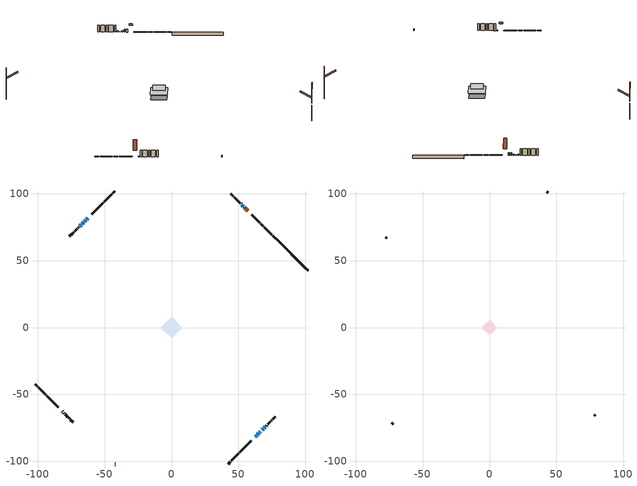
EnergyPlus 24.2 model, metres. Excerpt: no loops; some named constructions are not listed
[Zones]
conditioned space
 floor adiabatic (AdiabaticFloorConstruction): -8,0 0,8 8,0 0,-8 z3.35
 floor foundation (Slab1 construction): -5.98,1.59 -1.59,5.98 5.98,-1.59 1.59,-5.98 z-1.45
 wall outside (RimJoist1 construction): 42.32,-102.16 44.12,-100.36 / -102.16,-42.32 -100.36,-44.12 / -42.32,102.16 -44.12,100.36 / 77.58,66.9 75.78,68.7 z0.91:1.21
 wall outside (RimJoist2 construction): 44.77,-99.7 50.46,-94.01 / -99.7,-44.77 -94.01,-50.46 / -44.77,99.7 -50.46,94.01 / 75.12,69.35 69.43,75.05 z0.91:1.21
 wall outside (RimJoist3 construction): 51.12,-93.35 53.21,-91.26 / -93.35,-51.12 -91.26,-53.21 / -51.12,93.35 -53.21,91.26 / 68.77,75.7 66.68,77.79 z0.91:1.21
 wall outside (RimJoist4 construction): 53.87,-90.61 59.85,-84.62 / -90.61,-53.87 -84.62,-59.85 / -53.87,90.61 -59.85,84.62 / 66.02,78.45 60.04,84.43 z0.91:1.21
 wall outside (AdiabaticWallConstruction 1): 57.18,87.3 56.48,87.99 / 55.83,88.65 55.38,89.1 z0.91:2.94
 wall outside (AdiabaticWallConstruction): -62.72,81.76 -63.36,81.11 / -64.02,80.45 -64.88,79.59 / 69.44,-75.03 70.09,-74.38 / -65.54,78.94 -65.92,78.56 / -66.57,77.9 -66.74,77.74 / -42.32,-102.16 -41.78,-102.16 z0.91:2.13; 54.72,89.75 54.29,90.18 / 52.77,91.71 52.12,92.35 z0.91:1.83; 62.72,-81.76 64.01,-80.46 z0.91:3.04; 64.67,-79.81 65.31,-79.16 / 65.97,-78.5 66.4,-78.07 z0.91:1.98; 53.64,90.84 53.42,91.05 / 67.06,-77.42 67.27,-77.2 / -81.76,-62.71 -81.34,-63.14 z0.91:1.25; 67.92,-76.55 68.79,-75.69 / -67.39,77.08 -68.69,75.79 z0.91:2.43
 wall outside (Wall1 construction): 70.75,-73.73 71.32,-73.15 / -80.68,-63.79 -80.11,-64.37 / -69.34,75.13 -69.91,74.56 / 51.46,93.01 50.89,93.58 z0.91:5.79
 wall outside (Wall2 construction): 71.98,-72.5 73.95,-70.52 / -79.45,-65.02 -77.48,-67 / -70.57,73.9 -72.54,71.93 / 50.23,94.24 48.26,96.21 z0.91:5.79
 wall outside (Wall3 construction): 74.61,-69.87 75.18,-69.3 / -76.82,-67.65 -76.25,-68.22 / -73.2,71.27 -73.77,70.7 / 47.6,96.87 47.04,97.44 z0.91:5.79
 wall outside (Wall4 construction): 75.83,-68.64 77.76,-66.71 / -75.6,-68.88 -73.67,-70.81 / -74.43,70.05 -76.35,68.12 / 46.38,98.1 44.45,100.02 z0.91:5.79
 wall foundation (FoundationWall1 construction): 78.23,66.24,-1.45 78.23,66.24,0.91 99.77,44.71,0.91 99.77,44.71,0.79 102.16,42.32,0.79 102.16,42.32,-1.45
 window (WindowConstruction): -62.72,81.76 -63.36,81.11 z0.91:2.13
 window (WindowConstruction 6): 54.72,89.75 54.29,90.18 z0.91:1.82
 window (WindowConstruction 7): 62.72,-81.76 64.01,-80.46 z0.91:3.04
 window (WindowConstruction 8): 64.67,-79.81 65.31,-79.16 z0.91:1.98
 window (WindowConstruction 9): 65.97,-78.5 66.4,-78.07 z0.91:1.98
 window (WindowConstruction 13): 53.63,90.84 53.42,91.05 z0.91:1.25
 window (WindowConstruction 14): 67.06,-77.42 67.27,-77.21 z0.91:1.25
 window (WindowConstruction 15): -81.76,-62.72 -81.34,-63.14 z0.91:1.25
 window (WindowConstruction 1): -64.02,80.45 -64.88,79.59 z0.91:2.13
 window (WindowConstruction 2): 52.77,91.71 52.12,92.35 z0.91:1.82
 window (WindowConstruction 3): 67.92,-76.55 68.79,-75.69 z0.91:2.43
 window (WindowConstruction 4): 69.44,-75.03 70.09,-74.38 z0.91:2.13
 window (WindowConstruction 10): -65.54,78.93 -65.92,78.56 z0.91:2.13
 window (WindowConstruction 11): -66.57,77.9 -66.73,77.74 z0.91:2.13
 window (WindowConstruction 5): -67.39,77.08 -68.68,75.79 z0.91:2.43
 window (WindowConstruction 12): -42.32,-102.16 -41.78,-102.16 z0.91:2.13
 door (Door): 57.18,87.3 56.48,87.99 z0.91:2.94
 door (Door 1): 55.83,88.65 55.38,89.1 z0.91:2.94
 ceiling adiabatic (AdiabaticFloorConstruction): 0,-8 8,0 0,8 -8,0 z3.35
attic - vented
 floor to conditioned space (Floor1 construction Reversed): -5.77,0 0,5.77 5.77,0 0,-5.77 z5.79
 wall outside (Wall5 construction): 78.42,-66.06 79.24,-65.24 / -73.01,-71.46 -72.19,-72.28 / -77.01,67.46 -77.83,66.64 / 43.79,100.68 42.97,101.5 z0.91:5.79
 roof outside (Roof1 construction): 62.06,-82.41,5.79 56.7,-77.05,10.21 55.15,-78.61,10.21 60.51,-83.97,5.79; -82.41,-62.06,5.79 -77.05,-56.7,10.21 -78.61,-55.15,10.21 -83.97,-60.51,5.79; -62.06,82.41,5.79 -56.7,77.05,10.21 -55.15,78.61,10.21 -60.51,83.97,5.79; 57.83,86.64,5.79 52.47,81.28,10.21 54.02,79.73,10.21 59.38,85.09,5.79
[Material] Roughness=Rough; Thermal Absorptance=0.9
Name | Thickness {m} | Conductivity {W/m-K} | Density {kg/m3} | Specific Heat {J/kg-K} | Solar Absorptance | Visible Absorptance
ceiling loosefill ins | 0.254 | 0.0480833 | 16.02 | 1046.75 | 0.7 | 0.7
ceiling stud and cavity | 0.1397 | 0.34494 | 65.682 | 1177.47 | 0.7 | 0.7
gypsum board | 0.0127 | 0.160291 | 801 | 837.4 | 0.6 | 0.6
[Construction]
Floor1 construction: ceiling loosefill ins, ceiling stud and cavity, gypsum board
[EnergyManagementSystem:Program]
infil_program: Set p_m = 0.14; Set p_s = 0.22; Set s_m = 270; Set s_s = 370; Set z_m = 9.99744; Set z_s = 6.268845700250346; Set f_t = (((s_m/z_m)^p_m)*((z_s/s_s)^p_s)); Set Tdiff = tin_s-tout_s; Set dT = @Abs Tdiff; Set c = 0.021; Set Cs = 0.1068; Set Cw = 0.1658; Set n = 0.65; Set sft = (f_t*0.3); Set temp1 = ((c*Cw)*((sft*site_vw_s)^(2*n)))^2; Set Qinf = (((c*Cs*(dT^n))^2)+temp1)^0.5; Set Qinf = (@Max Qinf 0); Set mech_vent_house_fan_sensible_load_act = 0.0; Set mech_vent_house_fan_latent_load_act = 0.0; Set OASupInPb = out_pb_s; Set OASupInTemp = tout_s; Set OASupInW = out_wt_s; Set OASupRho = (@RhoAirFnPbTdbW OASupInPb OASupInTemp OASupInW); Set OASupCp = (@CpAirFnW OASupInW); Set OASupInEnth = (@HFnTdbW OASupInTemp OASupInW); Set ZoneTemp = tin_s; Set ZoneW = win_s; Set ZoneCp = (@CpAirFnW ZoneW); Set ZoneAirEnth = (@HFnTdbW ZoneTemp ZoneW); Set mech_vent_house_fan_cfis_act = 0.0; Set QWHV_cfis_sup = 0.0; Set QWHV_cfis_suppl_sup = 0.0; Set QWHV_cfis_suppl_exh = 0.0; Set Qrange = 0; Set Qrange = Qrange + 0.075 * mech_vent_range_fan_0_sch_s; Set Qbath = 0; Set Qbath = Qbath + 0.066 * mech_vent_bath_fan_0_sch_s; Set Qbath = Qbath + 0.066 * mech_vent_bath_fan_1_sch_s; Set Qdryer = 0; Set Qdryer = Qdryer + 0.00308 * clothes_dryer_exhaust_0_sch_s; Set QWHV_sup = 0.00933; Set QWHV_exh = 0.00933; Set Qsupply = QWHV_sup + QWHV_cfis_sup + QWHV_cfis_suppl_sup; Set Qexhaust = Qrange + Qbath + Qdryer + QWHV_exh + QWHV_cfis_suppl_exh; Set Qfan = (@Max Qexhaust Qsupply); Set Qducts = 0; If Qducts < 0; Set Qsupply = Qsupply - Qducts; Else; Set Qexhaust = Qexhaust + Qducts; EndIf; Set Qfan_with_ducts = (@Max Qexhaust Qsupply); Set Qimb = (@Abs (Qsupply - Qexhaust)); If Qinf + Qimb > 0; Set Qtot = Qfan_with_ducts + (Qinf^2) / (Qinf + Qimb); Else; Set Qtot = Qfan_with_ducts; EndIf; Set Qinf_adj = Qtot - Qfan; Set infil_flow_act = Qinf_adj; Set infil_program_Qinf = Qinf_adj; Set infil_program_Qfan = Qfan; Set Qload = Qfan; Set Effectiveness_Sens = 0.0; Set Effectiveness_Lat = 0.0; Set Fan_MFR = Qload * OASupRho; Set ZoneInEnth = OASupInEnth; Set ZoneInTemp = OASupInTemp; If Qload > 0; Set Effectiveness_Sens = Effectiveness_Sens + 0.0093 / Qload * 0.5912295009261301; Set Effectiveness_Lat = Effectiveness_Lat + 0.0093 / Qload * 0.0; EndIf; Set ERVCpMin = (@Min OASupCp ZoneCp); Set ERVSupOutTemp = OASupInTemp + ERVCpMin/OASupCp * Effectiveness_Sens * (ZoneTemp - OASupInTemp); Set ERVSupOutW = OASupInW + ERVCpMin/OASupCp * Effectiveness_Lat * (ZoneW - OASupInW); Set ERVSupOutEnth = (@HFnTdbW ERVSupOutTemp ERVSupOutW); Set ERVSensHeatTrans = Fan_MFR * OASupCp * (ERVSupOutTemp - OASupInTemp); Set ERVTotalHeatTrans = Fan_MFR * (ERVSupOutEnth - OASupInEnth); Set ERVLatHeatTrans = ERVTotalHeatTrans - ERVSensHeatTrans; Set ZoneInEnth = ERVSupOutEnth; Set ZoneInTemp = ERVSupOutTemp; Set FanTotalToCond = Fan_MFR * (ZoneInEnth - ZoneAirEnth); Set FanSensToCond = Fan_MFR * ZoneCp * (ZoneInTemp - ZoneTemp); Set FanLatToCond = FanTotalToCond - FanSensToCond; Set mech_vent_house_fan_sensible_load_act = mech_vent_house_fan_sensible_load_act + FanSensToCond; Set mech_vent_house_fan_latent_load_act = mech_vent_house_fan_latent_load_act + FanLatToCond
unmet_hours_program: Set htg_unmet_hours = 0; Set clg_unmet_hours = 0; Set unit_htg_unmet_hours = 0; If ((DayOfYear >= 1) && (DayOfYear <= 365)); Set unit_htg_unmet_hours = unit_htg_unmet_hours + conditioned_space_htg_unmet_s; If unit_htg_unmet_hours > htg_unmet_hours; Set htg_unmet_hours = unit_htg_unmet_hours; EndIf; EndIf
water_heater_EC_adj: If WarmupFlag == 0; Set dhw_e_cons = water_heater_energy + water_heater_on_cycle_parasitic + water_heater_off_cycle_parasitic; Set water_heater_ec_adj_act = 0.0 * dhw_e_cons / 1; EndIf
[EnergyManagementSystem:ProgramCallingManager]
component_loads_program_calling_manager: EndOfZoneTimestepAfterZoneReporting; component_loads_program
fridge_schedule_program_calling_manager: BeginZoneTimestepAfterInitHeatBalance; fridge_schedule_program
infil_program_calling_manager: BeginZoneTimestepAfterInitHeatBalance; infil_program
natural_vent_program_calling_manager: BeginZoneTimestepAfterInitHeatBalance; natural_vent_program
total_airflows_program_calling_manager: EndOfZoneTimestepAfterZoneReporting; total_airflows_program
total_loads_program_calling_manager: EndOfZoneTimestepAfterZoneReporting; total_loads_program
unmet_hours_program_calling_manager: EndOfZoneTimestepBeforeZoneReporting; unmet_hours_program
water_heater_EC_adj_ProgramManager: EndOfSystemTimestepBeforeHVACReporting; water_heater_EC_adj
[EnergyManagementSystem:OutputVariable] Type of Data in Variable=Summed; Update Frequency=ZoneTimestep
Name | EMS Variable | EMS Program or Subroutine | Units
loads_htg_tot_peakload_outvar; loads_htg_tot_annual_outvar; Energy Management System Output Variable 1; Energy Management System Output Variable 45 | loads_htg_tot | total_loads_program | J
loads_clg_tot_peakload_outvar; loads_clg_tot_annual_outvar; Energy Management System Output Variable 2; Energy Management System Output Variable 46 | loads_clg_tot | total_loads_program | J
htg_unmet_hours_annual_outvar; Energy Management System Output Variable 3 | htg_unmet_hours | unmet_hours_program | hr
clg_unmet_hours_annual_outvar; Energy Management System Output Variable 4 | clg_unmet_hours | unmet_hours_program | hr
loads_htg_roofs_annual_outvar; Energy Management System Output Variable 5 | loads_htg_roofs | component_loads_program | J
loads_htg_ceilings_annual_outvar; Energy Management System Output Variable 6 | loads_htg_ceilings | component_loads_program | J
loads_htg_walls_annual_outvar; Energy Management System Output Variable 7 | loads_htg_walls | component_loads_program | J
loads_htg_rim_joists_annual_outvar; Energy Management System Output Variable 8 | loads_htg_rim_joists | component_loads_program | J
loads_htg_foundation_walls_annual_outvar; Energy Management System Output Variable 9 | loads_htg_foundation_walls | component_loads_program | J
loads_htg_doors_annual_outvar; Energy Management System Output Variable 10 | loads_htg_doors | component_loads_program | J
loads_htg_windows_conduction_annual_outvar; Energy Management System Output Variable 11 | loads_htg_windows_conduction | component_loads_program | J
loads_htg_windows_solar_annual_outvar; Energy Management System Output Variable 12 | loads_htg_windows_solar | component_loads_program | J
loads_htg_skylights_conduction_annual_outvar; Energy Management System Output Variable 13 | loads_htg_skylights_conduction | component_loads_program | J
loads_htg_skylights_solar_annual_outvar; Energy Management System Output Variable 14 | loads_htg_skylights_solar | component_loads_program | J
loads_htg_floors_annual_outvar; Energy Management System Output Variable 15 | loads_htg_floors | component_loads_program | J
loads_htg_slabs_annual_outvar; Energy Management System Output Variable 16 | loads_htg_slabs | component_loads_program | J
loads_htg_internal_mass_annual_outvar; Energy Management System Output Variable 17 | loads_htg_internal_mass | component_loads_program | J
loads_htg_infil_annual_outvar; Energy Management System Output Variable 18 | loads_htg_infil | component_loads_program | J
loads_htg_natvent_annual_outvar; Energy Management System Output Variable 19 | loads_htg_natvent | component_loads_program | J
loads_htg_mechvent_annual_outvar; Energy Management System Output Variable 20 | loads_htg_mechvent | component_loads_program | J
loads_htg_whf_annual_outvar; Energy Management System Output Variable 21 | loads_htg_whf | component_loads_program | J
loads_htg_ducts_annual_outvar; Energy Management System Output Variable 22 | loads_htg_ducts | component_loads_program | J
loads_htg_intgains_annual_outvar; Energy Management System Output Variable 23 | loads_htg_intgains | component_loads_program | J
loads_htg_lighting_annual_outvar; Energy Management System Output Variable 24 | loads_htg_lighting | component_loads_program | J
loads_clg_roofs_annual_outvar; Energy Management System Output Variable 25 | loads_clg_roofs | component_loads_program | J
loads_clg_ceilings_annual_outvar; Energy Management System Output Variable 26 | loads_clg_ceilings | component_loads_program | J
loads_clg_walls_annual_outvar; Energy Management System Output Variable 27 | loads_clg_walls | component_loads_program | J
loads_clg_rim_joists_annual_outvar; Energy Management System Output Variable 28 | loads_clg_rim_joists | component_loads_program | J
loads_clg_foundation_walls_annual_outvar; Energy Management System Output Variable 29 | loads_clg_foundation_walls | component_loads_program | J
loads_clg_doors_annual_outvar; Energy Management System Output Variable 30 | loads_clg_doors | component_loads_program | J
loads_clg_windows_conduction_annual_outvar; Energy Management System Output Variable 31 | loads_clg_windows_conduction | component_loads_program | J
loads_clg_windows_solar_annual_outvar; Energy Management System Output Variable 32 | loads_clg_windows_solar | component_loads_program | J
loads_clg_skylights_conduction_annual_outvar; Energy Management System Output Variable 33 | loads_clg_skylights_conduction | component_loads_program | J
loads_clg_skylights_solar_annual_outvar; Energy Management System Output Variable 34 | loads_clg_skylights_solar | component_loads_program | J
loads_clg_floors_annual_outvar; Energy Management System Output Variable 35 | loads_clg_floors | component_loads_program | J
loads_clg_slabs_annual_outvar; Energy Management System Output Variable 36 | loads_clg_slabs | component_loads_program | J
loads_clg_internal_mass_annual_outvar; Energy Management System Output Variable 37 | loads_clg_internal_mass | component_loads_program | J
loads_clg_infil_annual_outvar; Energy Management System Output Variable 38 | loads_clg_infil | component_loads_program | J
loads_clg_natvent_annual_outvar; Energy Management System Output Variable 39 | loads_clg_natvent | component_loads_program | J
loads_clg_mechvent_annual_outvar; Energy Management System Output Variable 40 | loads_clg_mechvent | component_loads_program | J
loads_clg_whf_annual_outvar; Energy Management System Output Variable 41 | loads_clg_whf | component_loads_program | J
loads_clg_ducts_annual_outvar; Energy Management System Output Variable 42 | loads_clg_ducts | component_loads_program | J
loads_clg_intgains_annual_outvar; Energy Management System Output Variable 43 | loads_clg_intgains | component_loads_program | J
loads_clg_lighting_annual_outvar; Energy Management System Output Variable 44 | loads_clg_lighting | component_loads_program | J
[Schedule:Day:Interval]
interior lighting schedule day: No, 01:00, 0.108182, 04:00, 0.0901515, 05:00, 0.0991667, 06:00, 0.162273, 07:00, 0.270455, 08:00, 0.342576, 10:00, 0.369621, 11:00, 0.351591, 12:00, 0.333561, 13:00, 0.324545, 14:00, 0.31553, 15:00, 0.333561, 16:00, 0.369621, 17:00, 0.450758, 18:00, 0.585985, 19:00, 0.775303, 20:00, 0.955606, 21:00, 0.991667, 22:00, 0.712197, 23:00, 0.360606, 24:00, 0.162273
interior lighting schedule day 1: No, 01:00, 0.100909, 04:00, 0.0840909, 05:00, 0.0925, 06:00, 0.151364, 07:00, 0.252273, 08:00, 0.319545, 10:00, 0.344773, 11:00, 0.327955, 12:00, 0.311136, 13:00, 0.302727, 14:00, 0.294318, 15:00, 0.311136, 16:00, 0.344773, 17:00, 0.420455, 18:00, 0.546591, 19:00, 0.723182, 20:00, 0.891364, 21:00, 0.925, 22:00, 0.664318, 23:00, 0.336364, 24:00, 0.151364
interior lighting schedule day 2: No, 01:00, 0.0927273, 04:00, 0.0772727, 05:00, 0.085, 06:00, 0.139091, 07:00, 0.231818, 08:00, 0.293636, 10:00, 0.316818, 11:00, 0.301364, 12:00, 0.285909, 13:00, 0.278182, 14:00, 0.270455, 15:00, 0.285909, 16:00, 0.316818, 17:00, 0.386364, 18:00, 0.502273, 19:00, 0.664545, 20:00, 0.819091, 21:00, 0.85, 22:00, 0.610455, 23:00, 0.309091, 24:00, 0.139091
interior lighting schedule day 3: No, 01:00, 0.0845455, 04:00, 0.0704545, 05:00, 0.0775, 06:00, 0.126818, 07:00, 0.211364, 08:00, 0.267727, 10:00, 0.288864, 11:00, 0.274773, 12:00, 0.260682, 13:00, 0.253636, 14:00, 0.246591, 15:00, 0.260682, 16:00, 0.288864, 17:00, 0.352273, 18:00, 0.457955, 19:00, 0.605909, 20:00, 0.746818, 21:00, 0.775, 22:00, 0.556591, 23:00, 0.281818, 24:00, 0.126818
interior lighting schedule day 4: No, 01:00, 0.0763636, 04:00, 0.0636364, 05:00, 0.07, 06:00, 0.114545, 07:00, 0.190909, 08:00, 0.241818, 10:00, 0.260909, 11:00, 0.248182, 12:00, 0.235455, 13:00, 0.229091, 14:00, 0.222727, 15:00, 0.235455, 16:00, 0.260909, 17:00, 0.318182, 18:00, 0.413636, 19:00, 0.547273, 20:00, 0.674545, 21:00, 0.7, 22:00, 0.502727, 23:00, 0.254545, 24:00, 0.114545
interior lighting schedule day 5: No, 01:00, 0.0727273, 04:00, 0.0606061, 05:00, 0.0666667, 06:00, 0.109091, 07:00, 0.181818, 08:00, 0.230303, 10:00, 0.248485, 11:00, 0.236364, 12:00, 0.224242, 13:00, 0.218182, 14:00, 0.212121, 15:00, 0.224242, 16:00, 0.248485, 17:00, 0.30303, 18:00, 0.393939, 19:00, 0.521212, 20:00, 0.642424, 21:00, 0.666667, 22:00, 0.478788, 23:00, 0.242424, 24:00, 0.109091
interior lighting schedule day 6: No, 01:00, 0.0745455, 04:00, 0.0621212, 05:00, 0.0683333, 06:00, 0.111818, 07:00, 0.186364, 08:00, 0.236061, 10:00, 0.254697, 11:00, 0.242273, 12:00, 0.229848, 13:00, 0.223636, 14:00, 0.217424, 15:00, 0.229848, 16:00, 0.254697, 17:00, 0.310606, 18:00, 0.403788, 19:00, 0.534242, 20:00, 0.658485, 21:00, 0.683333, 22:00, 0.490758, 23:00, 0.248485, 24:00, 0.111818
interior lighting schedule day 7: No, 01:00, 0.08, 04:00, 0.0666667, 05:00, 0.0733333, 06:00, 0.12, 07:00, 0.2, 08:00, 0.253333, 10:00, 0.273333, 11:00, 0.26, 12:00, 0.246667, 13:00, 0.24, 14:00, 0.233333, 15:00, 0.246667, 16:00, 0.273333, 17:00, 0.333333, 18:00, 0.433333, 19:00, 0.573333, 20:00, 0.706667, 21:00, 0.733333, 22:00, 0.526667, 23:00, 0.266667, 24:00, 0.12
interior lighting schedule day 8: No, 01:00, 0.0890909, 04:00, 0.0742424, 05:00, 0.0816667, 06:00, 0.133636, 07:00, 0.222727, 08:00, 0.282121, 10:00, 0.304394, 11:00, 0.289545, 12:00, 0.274697, 13:00, 0.267273, 14:00, 0.259848, 15:00, 0.274697, 16:00, 0.304394, 17:00, 0.371212, 18:00, 0.482576, 19:00, 0.638485, 20:00, 0.78697, 21:00, 0.816667, 22:00, 0.586515, 23:00, 0.29697, 24:00, 0.133636
interior lighting schedule day 9: No, 01:00, 0.0972727, 04:00, 0.0810606, 05:00, 0.0891667, 06:00, 0.145909, 07:00, 0.243182, 08:00, 0.30803, 10:00, 0.332348, 11:00, 0.316136, 12:00, 0.299924, 13:00, 0.291818, 14:00, 0.283712, 15:00, 0.299924, 16:00, 0.332348, 17:00, 0.405303, 18:00, 0.526894, 19:00, 0.697121, 20:00, 0.859242, 21:00, 0.891667, 22:00, 0.640379, 23:00, 0.324242, 24:00, 0.145909
interior lighting schedule day 10: No, 01:00, 0.105455, 04:00, 0.0878788, 05:00, 0.0966667, 06:00, 0.158182, 07:00, 0.263636, 08:00, 0.333939, 10:00, 0.360303, 11:00, 0.342727, 12:00, 0.325152, 13:00, 0.316364, 14:00, 0.307576, 15:00, 0.325152, 16:00, 0.360303, 17:00, 0.439394, 18:00, 0.571212, 19:00, 0.755758, 20:00, 0.931515, 21:00, 0.966667, 22:00, 0.694242, 23:00, 0.351515, 24:00, 0.158182
interior lighting schedule day 11: No, 01:00, 0.109091, 04:00, 0.0909091, 05:00, 0.1, 06:00, 0.163636, 07:00, 0.272727, 08:00, 0.345455, 10:00, 0.372727, 11:00, 0.354545, 12:00, 0.336364, 13:00, 0.327273, 14:00, 0.318182, 15:00, 0.336364, 16:00, 0.372727, 17:00, 0.454545, 18:00, 0.590909, 19:00, 0.781818, 20:00, 0.963636, 21:00, 1, 22:00, 0.718182, 23:00, 0.363636, 24:00, 0.163636
interior lighting schedule default day; occupants schedule default day; clothes dryer schedule default day; cooking range schedule default day; mech vent bath fan 0 schedule default day; mech vent bath fan 1 schedule default day; mech vent range fan 0 schedule default day; misc plug loads schedule default day; general water use schedule default day; heating setpoint default day; cooling setpoint default day; clothes dryer exhaust 0 schedule default day; cooling season schedule day; cooling season schedule day 2; cooling season schedule default day; exterior lighting schedule default day; natural vent schedule default day: No, 24:00, 0
occupants schedule day: No, 05:00, 0.426829, 06:00, 0.719512, 07:00, 1, 08:00, 0.670732, 09:00, 0.329268, 14:00, 0.170732, 15:00, 0.231707, 16:00, 0.329268, 17:00, 0.5, 18:00, 0.670732, 19:00, 0.829268, 21:00, 1, 22:00, 0.853659, 23:00, 0.646341, 24:00, 0.426829
clothes dryer schedule day; clothes dryer exhaust 0 schedule day: No, 01:00, 0.123457, 02:00, 0.0740741, 03:00, 0.0493827, 04:00, 0.0246914, 05:00, 0.0493827, 06:00, 0.0740741, 07:00, 0.197531, 08:00, 0.395062, 09:00, 0.592593, 10:00, 0.839506, 11:00, 0.962963, 12:00, 1, 13:00, 0.91358, 14:00, 0.82716, 15:00, 0.716049, 16:00, 0.753086, 17:00, 0.679012, 18:00, 0.666667, 20:00, 0.62963, 21:00, 0.641975, 22:00, 0.666667, 23:00, 0.54321, 24:00, 0.296296
cooking range schedule day: No, 05:00, 0.0597015, 06:00, 0.11194, 07:00, 0.171642, 08:00, 0.291045, 11:00, 0.343284, 12:00, 0.402985, 13:00, 0.462687, 14:00, 0.343284, 15:00, 0.291045, 16:00, 0.402985, 17:00, 0.567164, 18:00, 1, 19:00, 0.850746, 20:00, 0.432836, 21:00, 0.291045, 22:00, 0.231343, 23:00, 0.171642, 24:00, 0.11194
mech vent bath fan 0 schedule day; mech vent bath fan 1 schedule day: No, 07:00, 0, 08:00, 1, 09:00, 0.2, 24:00, 0
mech vent range fan 0 schedule day: No, 18:00, 0, 19:00, 1, 20:00, 0.2, 24:00, 0
misc plug loads schedule day: No, 06:00, 0.705882, 07:00, 0.745098, 08:00, 0.803922, 15:00, 0.823529, 16:00, 0.862745, 17:00, 0.921569, 18:00, 0.980392, 19:00, 1, 20:00, 0.980392, 21:00, 0.941176, 22:00, 0.862745, 23:00, 0.784314, 24:00, 0.72549
general water use schedule day: No, 01:00, 0.315068, 03:00, 0.287671, 04:00, 0.342466, 05:00, 0.369863, 06:00, 0.520548, 07:00, 0.60274, 08:00, 0.534247, 10:00, 0.506849, 11:00, 0.465753, 14:00, 0.479452, 15:00, 0.534247, 16:00, 0.589041, 17:00, 0.69863, 18:00, 0.876712, 19:00, 0.890411, 20:00, 0.986301, 21:00, 1, 22:00, 0.863014, 23:00, 0.616438, 24:00, 0.465753
heating setpoint day: No, 07:00, 18, 23:00, 21, 24:00, 18
cooling setpoint day: No, 24:00, 25
cooling season schedule day 1: No, 24:00, 1
exterior lighting schedule day: No, 01:00, 0.566667, 03:00, 0.524167, 05:00, 0.495833, 06:00, 0.5525, 07:00, 0.623333, 08:00, 0.580833, 09:00, 0.439167, 10:00, 0.354167, 12:00, 0.34, 13:00, 0.354167, 14:00, 0.396667, 15:00, 0.425, 16:00, 0.495833, 17:00, 0.623333, 18:00, 0.793333, 19:00, 0.906667, 20:00, 0.963333, 21:00, 0.991667, 22:00, 0.920833, 23:00, 0.793333, 24:00, 0.665833
exterior lighting schedule day 1: No, 01:00, 0.528571, 03:00, 0.488929, 05:00, 0.4625, 06:00, 0.515357, 07:00, 0.581429, 08:00, 0.541786, 09:00, 0.409643, 10:00, 0.330357, 12:00, 0.317143, 13:00, 0.330357, 14:00, 0.37, 15:00, 0.396429, 16:00, 0.4625, 17:00, 0.581429, 18:00, 0.74, 19:00, 0.845714, 20:00, 0.898571, 21:00, 0.925, 22:00, 0.858929, 23:00, 0.74, 24:00, 0.621071
exterior lighting schedule day 10: No, 01:00, 0.552381, 03:00, 0.510952, 05:00, 0.483333, 06:00, 0.538571, 07:00, 0.607619, 08:00, 0.56619, 09:00, 0.428095, 10:00, 0.345238, 12:00, 0.331429, 13:00, 0.345238, 14:00, 0.386667, 15:00, 0.414286, 16:00, 0.483333, 17:00, 0.607619, 18:00, 0.773333, 19:00, 0.88381, 20:00, 0.939048, 21:00, 0.966667, 22:00, 0.897619, 23:00, 0.773333, 24:00, 0.649048
exterior lighting schedule day 11: No, 01:00, 0.571429, 03:00, 0.528571, 05:00, 0.5, 06:00, 0.557143, 07:00, 0.628571, 08:00, 0.585714, 09:00, 0.442857, 10:00, 0.357143, 12:00, 0.342857, 13:00, 0.357143, 14:00, 0.4, 15:00, 0.428571, 16:00, 0.5, 17:00, 0.628571, 18:00, 0.8, 19:00, 0.914286, 20:00, 0.971429, 21:00, 1, 22:00, 0.928571, 23:00, 0.8, 24:00, 0.671429
exterior lighting schedule day 2: No, 01:00, 0.485714, 03:00, 0.449286, 05:00, 0.425, 06:00, 0.473571, 07:00, 0.534286, 08:00, 0.497857, 09:00, 0.376429, 10:00, 0.303571, 12:00, 0.291429, 13:00, 0.303571, 14:00, 0.34, 15:00, 0.364286, 16:00, 0.425, 17:00, 0.534286, 18:00, 0.68, 19:00, 0.777143, 20:00, 0.825714, 21:00, 0.85, 22:00, 0.789286, 23:00, 0.68, 24:00, 0.570714
exterior lighting schedule day 3: No, 01:00, 0.442857, 03:00, 0.409643, 05:00, 0.3875, 06:00, 0.431786, 07:00, 0.487143, 08:00, 0.453929, 09:00, 0.343214, 10:00, 0.276786, 12:00, 0.265714, 13:00, 0.276786, 14:00, 0.31, 15:00, 0.332143, 16:00, 0.3875, 17:00, 0.487143, 18:00, 0.62, 19:00, 0.708571, 20:00, 0.752857, 21:00, 0.775, 22:00, 0.719643, 23:00, 0.62, 24:00, 0.520357
exterior lighting schedule day 4: No, 01:00, 0.4, 03:00, 0.37, 05:00, 0.35, 06:00, 0.39, 07:00, 0.44, 08:00, 0.41, 09:00, 0.31, 10:00, 0.25, 12:00, 0.24, 13:00, 0.25, 14:00, 0.28, 15:00, 0.3, 16:00, 0.35, 17:00, 0.44, 18:00, 0.56, 19:00, 0.64, 20:00, 0.68, 21:00, 0.7, 22:00, 0.65, 23:00, 0.56, 24:00, 0.47
exterior lighting schedule day 5: No, 01:00, 0.380952, 03:00, 0.352381, 05:00, 0.333333, 06:00, 0.371429, 07:00, 0.419048, 08:00, 0.390476, 09:00, 0.295238, 10:00, 0.238095, 12:00, 0.228571, 13:00, 0.238095, 14:00, 0.266667, 15:00, 0.285714, 16:00, 0.333333, 17:00, 0.419048, 18:00, 0.533333, 19:00, 0.609524, 20:00, 0.647619, 21:00, 0.666667, 22:00, 0.619048, 23:00, 0.533333, 24:00, 0.447619
exterior lighting schedule day 6: No, 01:00, 0.390476, 03:00, 0.36119, 05:00, 0.341667, 06:00, 0.380714, 07:00, 0.429524, 08:00, 0.400238, 09:00, 0.302619, 10:00, 0.244048, 12:00, 0.234286, 13:00, 0.244048, 14:00, 0.273333, 15:00, 0.292857, 16:00, 0.341667, 17:00, 0.429524, 18:00, 0.546667, 19:00, 0.624762, 20:00, 0.66381, 21:00, 0.683333, 22:00, 0.634524, 23:00, 0.546667, 24:00, 0.45881
exterior lighting schedule day 7: No, 01:00, 0.419048, 03:00, 0.387619, 05:00, 0.366667, 06:00, 0.408571, 07:00, 0.460952, 08:00, 0.429524, 09:00, 0.324762, 10:00, 0.261905, 12:00, 0.251429, 13:00, 0.261905, 14:00, 0.293333, 15:00, 0.314286, 16:00, 0.366667, 17:00, 0.460952, 18:00, 0.586667, 19:00, 0.670476, 20:00, 0.712381, 21:00, 0.733333, 22:00, 0.680952, 23:00, 0.586667, 24:00, 0.492381
exterior lighting schedule day 8: No, 01:00, 0.466667, 03:00, 0.431667, 05:00, 0.408333, 06:00, 0.455, 07:00, 0.513333, 08:00, 0.478333, 09:00, 0.361667, 10:00, 0.291667, 12:00, 0.28, 13:00, 0.291667, 14:00, 0.326667, 15:00, 0.35, 16:00, 0.408333, 17:00, 0.513333, 18:00, 0.653333, 19:00, 0.746667, 20:00, 0.793333, 21:00, 0.816667, 22:00, 0.758333, 23:00, 0.653333, 24:00, 0.548333
exterior lighting schedule day 9: No, 01:00, 0.509524, 03:00, 0.47131, 05:00, 0.445833, 06:00, 0.496786, 07:00, 0.560476, 08:00, 0.522262, 09:00, 0.394881, 10:00, 0.318452, 12:00, 0.305714, 13:00, 0.318452, 14:00, 0.356667, 15:00, 0.382143, 16:00, 0.445833, 17:00, 0.560476, 18:00, 0.713333, 19:00, 0.815238, 20:00, 0.86619, 21:00, 0.891667, 22:00, 0.827976, 23:00, 0.713333, 24:00, 0.59869
[Schedule:Week:Daily]
heating setpoint Week Rule - Jan1-Dec31: heating setpoint day, heating setpoint day, heating setpoint day, heating setpoint day, heating setpoint day, heating setpoint day, heating setpoint day, heating setpoint default day, heating setpoint default day, heating setpoint default day, heating setpoint default day, heating setpoint default day
cooling setpoint Week Rule - Jan1-Dec31: cooling setpoint day, cooling setpoint day, cooling setpoint day, cooling setpoint day, cooling setpoint day, cooling setpoint day, cooling setpoint day, cooling setpoint default day, cooling setpoint default day, cooling setpoint default day, cooling setpoint default day, cooling setpoint default day
clothes dryer exhaust 0 schedule Week Rule - Jan1-Dec31: clothes dryer exhaust 0 schedule day, clothes dryer exhaust 0 schedule day, clothes dryer exhaust 0 schedule day, clothes dryer exhaust 0 schedule day, clothes dryer exhaust 0 schedule day, clothes dryer exhaust 0 schedule day, clothes dryer exhaust 0 schedule day, clothes dryer exhaust 0 schedule default day, clothes dryer exhaust 0 schedule default day, clothes dryer exhaust 0 schedule default day, clothes dryer exhaust 0 schedule default day, clothes dryer exhaust 0 schedule default day
cooling season schedule Week Rule - Jan1-May26: cooling season schedule day, cooling season schedule day, cooling season schedule day, cooling season schedule day, cooling season schedule day, cooling season schedule day, cooling season schedule day, cooling season schedule default day, cooling season schedule default day, cooling season schedule default day, cooling season schedule default day, cooling season schedule default day
cooling season schedule Week Rule - May27-Jun2: cooling season schedule day, cooling season schedule day, cooling season schedule day, cooling season schedule day, cooling season schedule day, cooling season schedule day 1, cooling season schedule day 1, cooling season schedule default day, cooling season schedule default day, cooling season schedule default day, cooling season schedule default day, cooling season schedule default day
cooling season schedule Week Rule - Jun3-Aug25: cooling season schedule day 1, cooling season schedule day 1, cooling season schedule day 1, cooling season schedule day 1, cooling season schedule day 1, cooling season schedule day 1, cooling season schedule day 1, cooling season schedule default day, cooling season schedule default day, cooling season schedule default day, cooling season schedule default day, cooling season schedule default day
cooling season schedule Week Rule - Aug26-Sep1: cooling season schedule day 1, cooling season schedule day 1, cooling season schedule day 1, cooling season schedule day 1, cooling season schedule day 1, cooling season schedule day 1, cooling season schedule day 2, cooling season schedule default day, cooling season schedule default day, cooling season schedule default day, cooling season schedule default day, cooling season schedule default day
cooling season schedule Week Rule - Sep2-Dec31: cooling season schedule day 2, cooling season schedule day 2, cooling season schedule day 2, cooling season schedule day 2, cooling season schedule day 2, cooling season schedule day 2, cooling season schedule day 2, cooling season schedule default day, cooling season schedule default day, cooling season schedule default day, cooling season schedule default day, cooling season schedule default day
exterior lighting schedule Week Rule - May6-May26: exterior lighting schedule day 4, exterior lighting schedule day 4, exterior lighting schedule day 4, exterior lighting schedule day 4, exterior lighting schedule day 4, exterior lighting schedule day 4, exterior lighting schedule day 4, exterior lighting schedule default day, exterior lighting schedule default day, exterior lighting schedule default day, exterior lighting schedule default day, exterior lighting schedule default day
exterior lighting schedule Week Rule - May27-Jun2: exterior lighting schedule day 4, exterior lighting schedule day 4, exterior lighting schedule day 4, exterior lighting schedule day 4, exterior lighting schedule day 4, exterior lighting schedule day 5, exterior lighting schedule day 5, exterior lighting schedule default day, exterior lighting schedule default day, exterior lighting schedule default day, exterior lighting schedule default day, exterior lighting schedule default day
exterior lighting schedule Week Rule - Jun3-Jun30: exterior lighting schedule day 5, exterior lighting schedule day 5, exterior lighting schedule day 5, exterior lighting schedule day 5, exterior lighting schedule day 5, exterior lighting schedule day 5, exterior lighting schedule day 5, exterior lighting schedule default day, exterior lighting schedule default day, exterior lighting schedule default day, exterior lighting schedule default day, exterior lighting schedule default day
exterior lighting schedule Week Rule - Jul1-Jul28: exterior lighting schedule day 6, exterior lighting schedule day 6, exterior lighting schedule day 6, exterior lighting schedule day 6, exterior lighting schedule day 6, exterior lighting schedule day 6, exterior lighting schedule day 6, exterior lighting schedule default day, exterior lighting schedule default day, exterior lighting schedule default day, exterior lighting schedule default day, exterior lighting schedule default day
exterior lighting schedule Week Rule - Jul29-Aug4: exterior lighting schedule day 6, exterior lighting schedule day 6, exterior lighting schedule day 6, exterior lighting schedule day 7, exterior lighting schedule day 7, exterior lighting schedule day 7, exterior lighting schedule day 7, exterior lighting schedule default day, exterior lighting schedule default day, exterior lighting schedule default day, exterior lighting schedule default day, exterior lighting schedule default day
exterior lighting schedule Week Rule - Aug5-Aug25: exterior lighting schedule day 7, exterior lighting schedule day 7, exterior lighting schedule day 7, exterior lighting schedule day 7, exterior lighting schedule day 7, exterior lighting schedule day 7, exterior lighting schedule day 7, exterior lighting schedule default day, exterior lighting schedule default day, exterior lighting schedule default day, exterior lighting schedule default day, exterior lighting schedule default day
exterior lighting schedule Week Rule - Aug26-Sep1: exterior lighting schedule day 7, exterior lighting schedule day 7, exterior lighting schedule day 7, exterior lighting schedule day 7, exterior lighting schedule day 7, exterior lighting schedule day 7, exterior lighting schedule day 8, exterior lighting schedule default day, exterior lighting schedule default day, exterior lighting schedule default day, exterior lighting schedule default day, exterior lighting schedule default day
exterior lighting schedule Week Rule - Sep2-Sep29: exterior lighting schedule day 8, exterior lighting schedule day 8, exterior lighting schedule day 8, exterior lighting schedule day 8, exterior lighting schedule day 8, exterior lighting schedule day 8, exterior lighting schedule day 8, exterior lighting schedule default day, exterior lighting schedule default day, exterior lighting schedule default day, exterior lighting schedule default day, exterior lighting schedule default day
exterior lighting schedule Week Rule - Sep30-Oct6: exterior lighting schedule day 8, exterior lighting schedule day 9, exterior lighting schedule day 9, exterior lighting schedule day 9, exterior lighting schedule day 9, exterior lighting schedule day 9, exterior lighting schedule day 9, exterior lighting schedule default day, exterior lighting schedule default day, exterior lighting schedule default day, exterior lighting schedule default day, exterior lighting schedule default day
exterior lighting schedule Week Rule - Oct7-Oct27: exterior lighting schedule day 9, exterior lighting schedule day 9, exterior lighting schedule day 9, exterior lighting schedule day 9, exterior lighting schedule day 9, exterior lighting schedule day 9, exterior lighting schedule day 9, exterior lighting schedule default day, exterior lighting schedule default day, exterior lighting schedule default day, exterior lighting schedule default day, exterior lighting schedule default day
exterior lighting schedule Week Rule - Oct28-Nov3: exterior lighting schedule day 9, exterior lighting schedule day 9, exterior lighting schedule day 9, exterior lighting schedule day 9, exterior lighting schedule day 10, exterior lighting schedule day 10, exterior lighting schedule day 10, exterior lighting schedule default day, exterior lighting schedule default day, exterior lighting schedule default day, exterior lighting schedule default day, exterior lighting schedule default day
exterior lighting schedule Week Rule - Nov4-Nov24: exterior lighting schedule day 10, exterior lighting schedule day 10, exterior lighting schedule day 10, exterior lighting schedule day 10, exterior lighting schedule day 10, exterior lighting schedule day 10, exterior lighting schedule day 10, exterior lighting schedule default day, exterior lighting schedule default day, exterior lighting schedule default day, exterior lighting schedule default day, exterior lighting schedule default day
exterior lighting schedule Week Rule - Nov25-Dec1: exterior lighting schedule day 10, exterior lighting schedule day 10, exterior lighting schedule day 10, exterior lighting schedule day 10, exterior lighting schedule day 10, exterior lighting schedule day 10, exterior lighting schedule day 11, exterior lighting schedule default day, exterior lighting schedule default day, exterior lighting schedule default day, exterior lighting schedule default day, exterior lighting schedule default day
exterior lighting schedule Week Rule - Dec2-Dec31: exterior lighting schedule day 11, exterior lighting schedule day 11, exterior lighting schedule day 11, exterior lighting schedule day 11, exterior lighting schedule day 11, exterior lighting schedule day 11, exterior lighting schedule day 11, exterior lighting schedule default day, exterior lighting schedule default day, exterior lighting schedule default day, exterior lighting schedule default day, exterior lighting schedule default day
natural vent schedule Week Rule - Jan1-Dec31: natural vent schedule default day, natural vent schedule default day, natural vent schedule default day, natural vent schedule default day, natural vent schedule default day, natural vent schedule default day, natural vent schedule default day, natural vent schedule default day, natural vent schedule default day, natural vent schedule default day, natural vent schedule default day, natural vent schedule default day
[Schedule:Year]
heating setpoint: heating setpoint Week Rule - Jan1-Dec31, 1, 1, 12, 31
cooling setpoint: cooling setpoint Week Rule - Jan1-Dec31, 1, 1, 12, 31
clothes dryer exhaust 0 schedule: clothes dryer exhaust 0 schedule Week Rule - Jan1-Dec31, 1, 1, 12, 31
cooling season schedule: cooling season schedule Week Rule - Jan1-May26, 1, 1, 5, 26, cooling season schedule Week Rule - May27-Jun2, 5, 27, 6, 2, cooling season schedule Week Rule - Jun3-Aug25, 6, 3, 8, 25, cooling season schedule Week Rule - Aug26-Sep1, 8, 26, 9, 1, cooling season schedule Week Rule - Sep2-Dec31, 9, 2, 12, 31
natural vent schedule: natural vent schedule Week Rule - Jan1-Dec31, 1, 1, 12, 31
